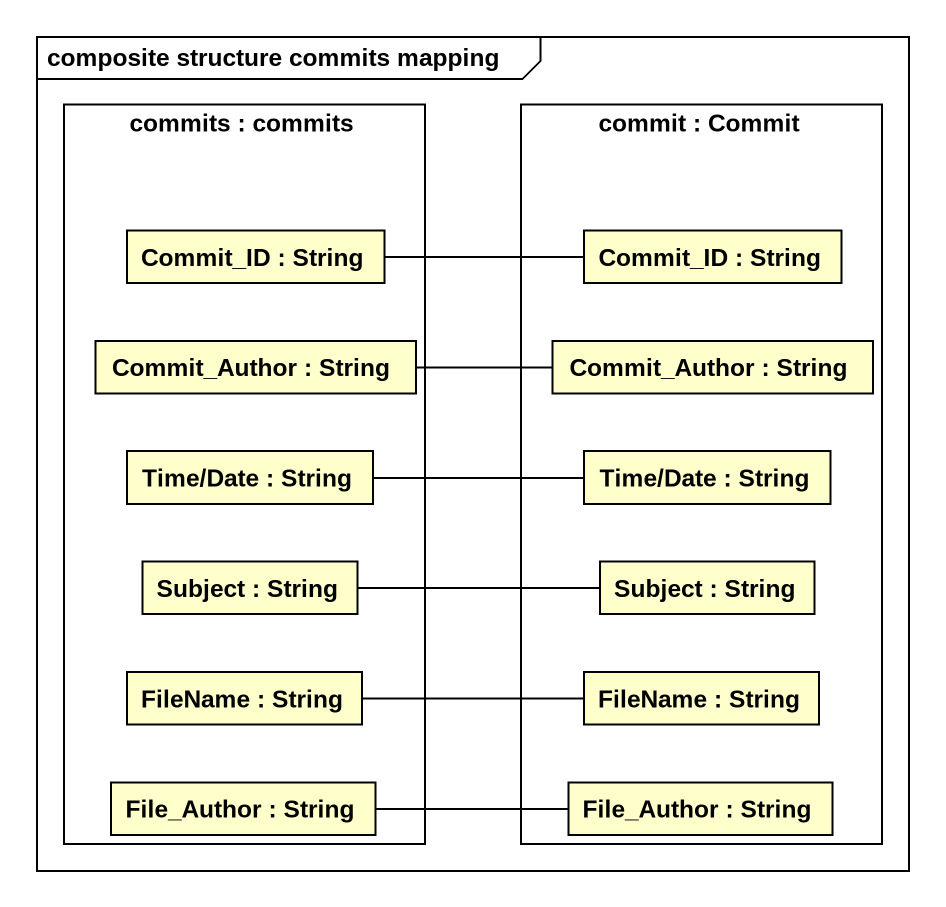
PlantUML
@startuml
mainframe composite structure commits mapping
rectangle "commits : commits" as commits {
  rectangle "Commit_ID : String" as Commit_ID
  rectangle "Commit_Author : String" as Commit_Author
  rectangle "Time/Date : String" as Time_Date
  rectangle "Subject : String" as Subject
  rectangle "FileName : String" as FileName
  rectangle "File_Author : String" as File_Author
}
rectangle "commit : Commit" as commit {
  rectangle "Commit_ID : String" as Commit_ID_2
  rectangle "Commit_Author : String" as Commit_Author_2
  rectangle "Time/Date : String" as Time_Date_2
  rectangle "Subject : String" as Subject_2
  rectangle "FileName : String" as FileName_2
  rectangle "File_Author : String" as File_Author_2
}
Commit_ID -right- Commit_ID_2
Commit_Author -right- Commit_Author_2
Time_Date -right- Time_Date_2
Subject -right- Subject_2
FileName -right- FileName_2
File_Author -right- File_Author_2
@enduml
